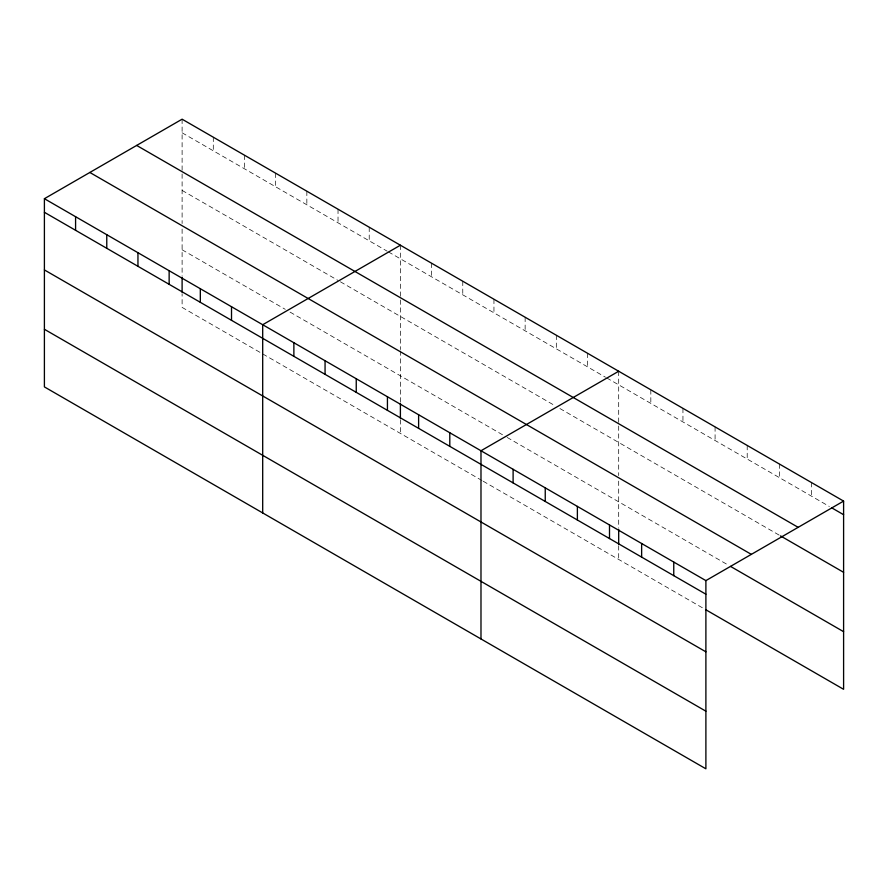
<?xml version="1.0" encoding="UTF-8"?>
<svg xmlns="http://www.w3.org/2000/svg" width="888" height="888" viewBox="0 0 888 888"><rect width="100%" height="100%" fill="white"/><g stroke="black" fill="none" stroke-linecap="round" stroke-linejoin="round"><path stroke-width="0.67" stroke-dasharray="4.44 3.33" d="M182.107 132.789L387.212 251.204M388.411 251.892L605.505 377.234M606.704 377.922L829.325 506.46M182.107 190.409L338.028 280.43M340.426 281.818L555.122 405.772M559.917 408.536L779.342 535.22M182.107 249.772L285.259 309.324M290.054 312.099L505.949 436.741M507.148 437.429L728.171 565.034M481.962 480.508L182.107 307.392L182.107 293.673M483.161 481.207L703.185 608.236M811.466 482.55L811.466 496.148M779.342 464.002L779.342 477.6M747.208 445.454L747.208 459.052M715.084 426.906L715.084 440.504M682.95 408.358L682.95 421.944M650.826 389.799L650.826 403.396M618.692 371.251L618.692 424.631M618.692 426.007L618.692 475.602M618.692 481.13L618.692 527.894M618.692 545.731L618.692 559.451M587.512 353.246L587.512 366.844M556.321 335.242L556.321 348.84M525.141 317.238L525.141 330.836M493.95 299.234L493.95 312.831M462.77 281.23L462.77 294.827M431.59 263.225L431.59 276.823M400.399 245.221L400.399 298.601M400.399 299.978L400.399 349.572M400.399 350.949L400.399 401.864M400.399 419.702L400.399 433.422M369.219 227.217L369.219 240.815M338.028 209.213L338.028 222.81M306.848 191.209L306.848 204.806M275.668 173.204L275.668 186.802M244.478 155.2L244.478 168.798M213.298 137.196L213.298 150.793M182.107 119.192L182.107 172.572M182.107 173.948L182.107 223.543M182.107 229.071L182.107 275.835"/><path stroke-width="1.33" d="M44.4 198.701L705.893 580.608L705.893 768.808L44.4 386.902L44.4 198.701L182.107 119.192L843.6 501.098L843.6 689.299L705.56 609.601M400.399 245.221L262.693 324.731L262.693 512.931M618.692 371.251L480.985 450.76L480.985 638.96M705.893 580.608L843.6 501.098M831.701 507.825L843.6 514.696M136.663 145.432L798.157 527.339M780.53 535.908L843.6 572.316M89.843 172.461L751.337 554.367M730.547 566.411L843.6 631.679M44.4 212.299L705.893 594.205M44.4 269.919L705.893 651.825M44.4 329.281L705.893 711.188M673.759 562.06L673.759 575.657M641.635 543.512L641.635 557.109M618.692 529.27L618.692 544.366M609.501 524.963L609.501 538.55M577.378 506.404L577.378 520.002M545.243 487.856L545.243 501.454M513.109 469.308L513.109 482.906M449.794 432.756L449.794 446.353M418.614 414.752L418.614 428.349M400.399 403.241L400.399 418.337M387.434 396.747L387.434 410.345M356.243 378.743L356.243 392.341M325.064 360.739L325.064 374.336M293.873 342.735L293.873 356.332M231.513 306.726L231.513 320.324M200.322 288.722L200.322 302.32M182.107 277.211L182.107 292.296M169.142 270.718L169.142 284.315M137.951 252.714L137.951 266.311M106.771 234.71L106.771 248.307M75.58 216.705L75.58 230.303"/></g></svg>
